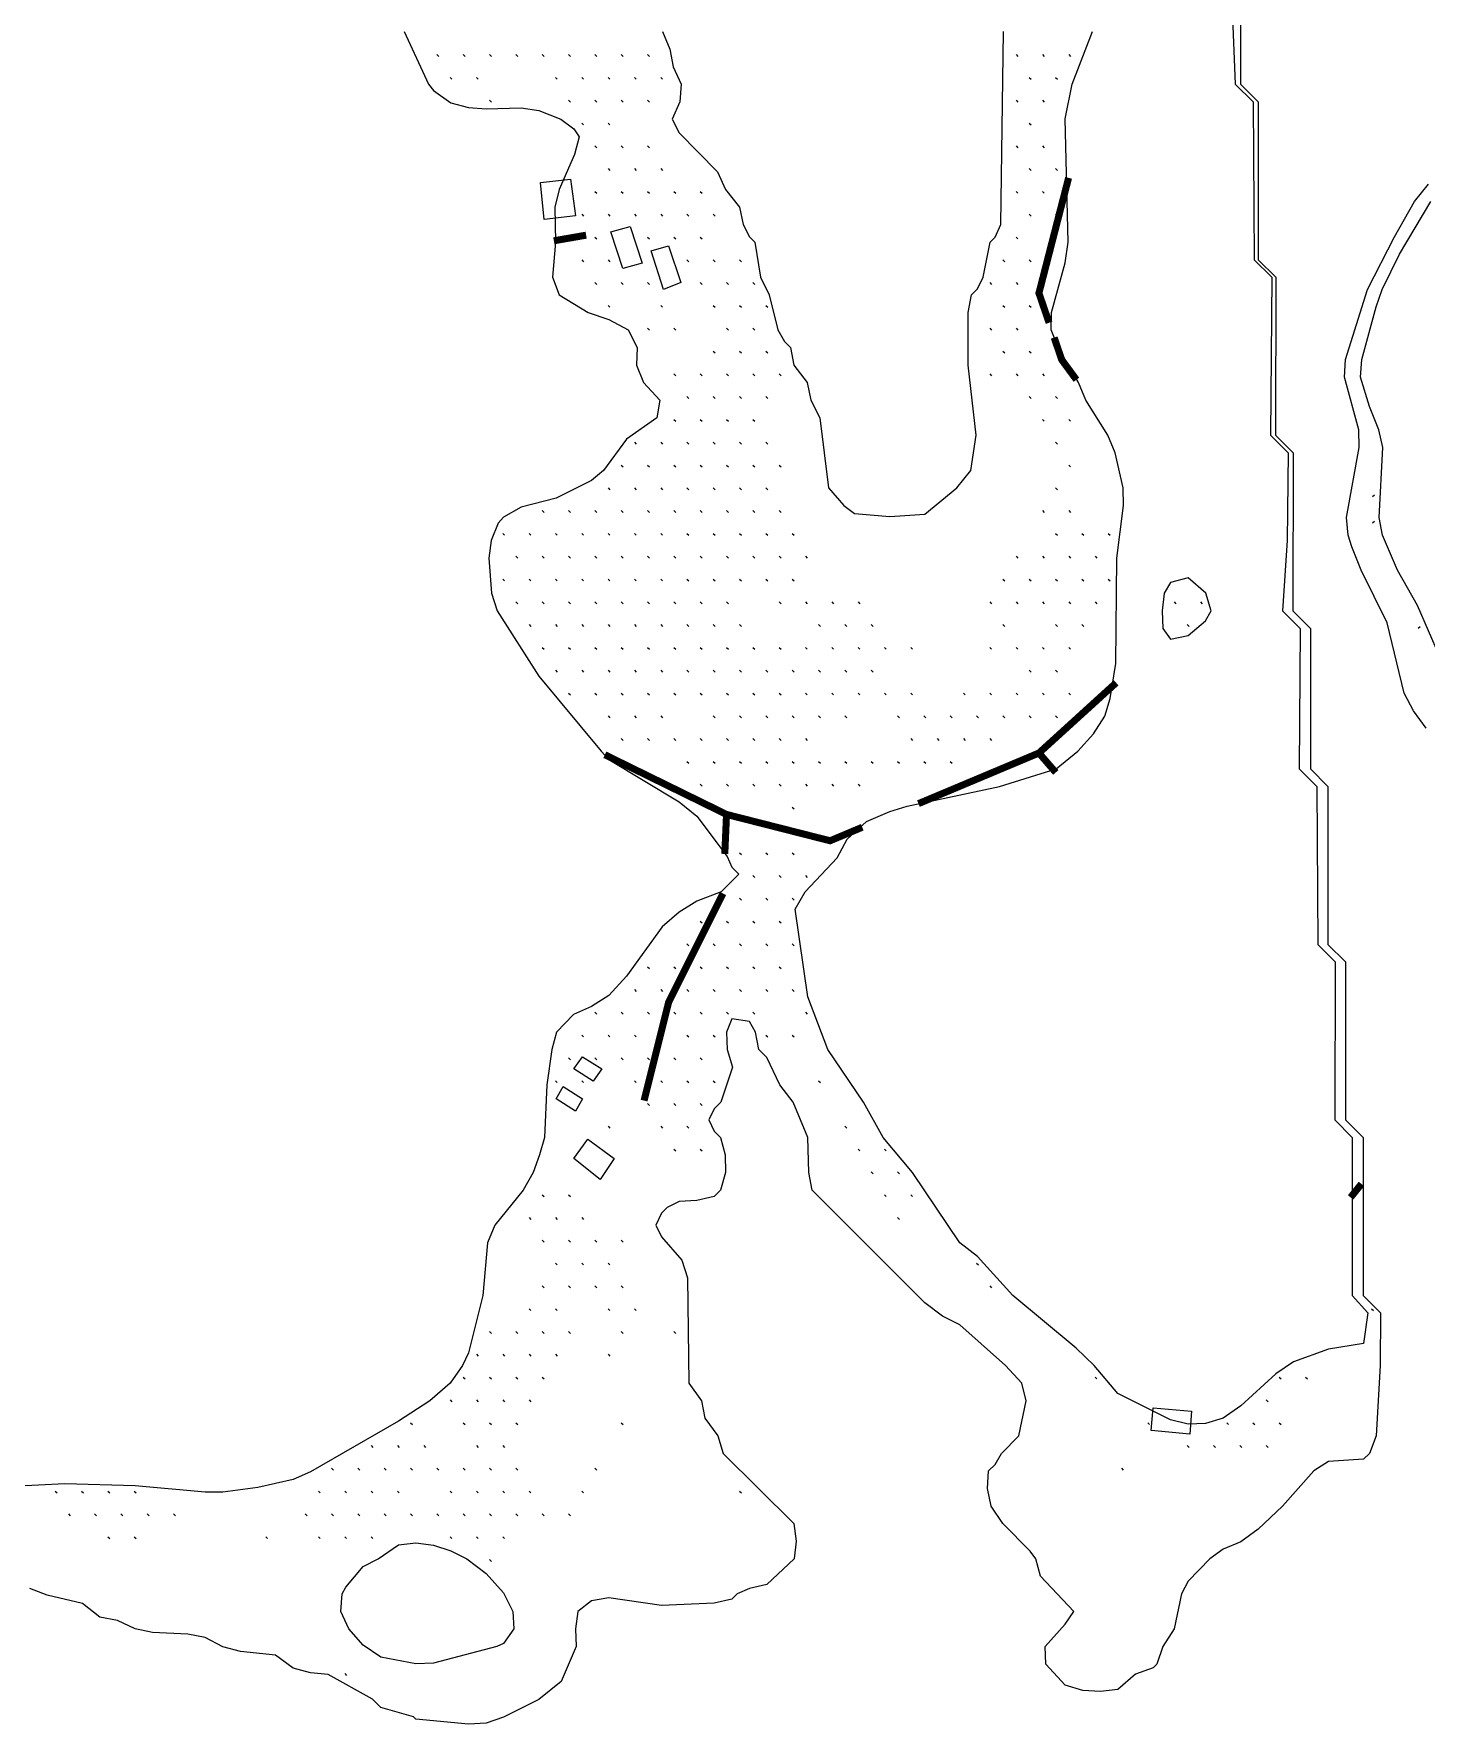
# Model space of a CAD drawing. Header units: millimetres. Extents: x 10 to 1190, y 102 to 890.
# Drawn here: x 292.6 to 451.3, y 499.7 to 692.3 of the extents above; entities that cross this region are included whole.
import ezdxf

# ---------------------------------------------------------------- set-up
doc = ezdxf.new("R2010")
doc.units = ezdxf.units.MM
for name, color, linetype in [('CUT', 1, 'CONTINUOUS'), ('ETCH', 7, 'CONTINUOUS'), ('SCORE', 5, 'CONTINUOUS')]:
    doc.layers.add(name, color=color, linetype=linetype)

msp = doc.modelspace()

# ---------------------------------------------------------------- linework, layer by layer
at = {"layer": 'CUT'}
for points in [[(430.108, 704.585), (430.143, 686.585), (432.146, 684.585), (432.152, 666.585), (434.153, 664.585), (434.145, 646.585), (436.146, 644.585), (436.114, 626.585), (438.114, 624.585), (438.109, 608.585), (440.109, 606.585), (440.115, 588.585), (442.112, 586.585), (442.111, 568.585), (444.11, 566.585), (444.11, 548.585), (446.099, 546.585), (446.045, 540.585), (445.611, 532.585), (444.848, 530.585), (444.175, 529.912), (440.175, 529.653), (438.52, 528.585), (434.949, 524.585), (432.175, 521.954), (430.175, 520.51), (428.175, 519.66), (426.649, 518.585), (424.175, 516.023), (423.418, 514.585), (422.576, 510.585), (421.295, 508.585), (420.601, 506.585), (420.175, 506.159), (418.175, 505.434), (416.175, 503.683), (414.175, 503.444), (412.175, 503.563), (410.175, 504.182), (407.978, 506.585), (407.874, 508.585), (410.175, 511.133), (411.136, 512.585), (407.338, 516.585), (406.829, 518.585), (406.175, 519.426), (403.053, 522.585), (401.734, 524.585), (401.303, 526.585), (401.43, 528.585), (402.175, 529.33), (402.914, 530.585), (404.888, 532.585), (405.736, 536.585), (405.229, 538.585), (403.36, 540.585), (398.175, 545.234), (396.175, 546.232), (394.175, 547.723), (381.315, 560.585), (380.963, 562.585), (380.828, 566.585), (379.165, 570.585), (377.636, 572.585), (376.175, 575.677), (375.268, 576.585), (374.862, 578.585), (374.175, 579.774), (372.175, 580.105), (371.578, 578.585), (371.657, 576.585), (372.257, 574.585), (370.909, 570.585), (370.175, 569.851), (369.556, 568.585), (370.175, 567.299), (370.89, 566.585), (371.416, 564.585), (371.451, 562.585), (370.888, 560.585), (370.175, 559.872), (368.175, 559.398), (366.175, 559.281), (364.794, 558.585), (364.175, 557.966), (363.522, 556.585), (364.175, 555.241), (366.496, 552.585), (367.142, 550.585), (367.275, 538.585), (368.724, 536.585), (369.109, 534.585), (370.588, 532.585), (371.182, 530.585), (379.231, 522.585), (379.501, 520.585), (379.263, 518.585), (376.175, 515.645), (374.175, 515.207), (372.78, 514.585), (372.175, 513.98), (370.175, 513.509), (364.175, 513.237), (358.175, 514.138), (356.175, 513.796), (354.641, 512.585), (354.381, 510.585), (354.431, 508.585), (352.745, 504.585), (350.175, 502.554), (346.175, 500.541), (344.175, 499.838), (342.175, 499.729), (336.175, 500.308), (335.899, 500.585), (332.175, 501.642), (331.233, 502.585), (326.175, 505.395), (324.175, 505.588), (322.175, 506.131), (320.175, 507.577), (316.175, 508.011), (314.175, 508.544), (312.175, 509.62), (310.175, 510), (306.175, 510.194), (304.175, 510.576), (302.175, 511.562), (300.175, 511.933), (298.175, 513.474), (294.175, 514.434), (292.175, 515.204)], [(364.267, 692.585), (365.118, 690.585), (365.487, 688.585), (366.398, 686.585), (366.269, 684.585), (365.394, 682.585), (366.175, 681.045), (370.553, 676.585), (371.442, 674.585), (373.058, 672.585), (373.489, 670.585), (374.175, 669.215), (374.806, 668.585), (375.458, 664.585), (376.448, 662.585), (377.417, 658.585), (378.175, 657.261), (378.852, 656.585), (379.229, 654.585), (380.763, 652.585), (381.191, 650.585), (382.188, 648.585), (383.213, 640.585), (384.957, 638.585), (386.175, 637.667), (390.175, 637.327), (394.175, 637.611), (397.815, 640.585), (399.397, 642.585), (400.016, 646.585), (399.1, 654.585), (399.119, 660.585), (399.502, 662.585), (400.175, 663.258), (400.805, 664.585), (401.611, 668.585), (402.175, 669.149), (402.848, 670.585), (403.139, 692.585)], [(451.313, 613.208), (449.861, 615.208), (448.785, 617.208), (446.85, 625.208), (443.899, 631.208), (442.83, 633.87), (442.417, 635.208), (442.237, 637.208), (443.678, 645.208), (443.63, 647.208), (442, 653.208), (442.114, 655.208), (444.633, 663.208), (447.677, 669.208), (449.991, 673.208), (451.552, 675.208)]]:
    msp.add_lwpolyline(points, dxfattribs=at)
at = {"layer": 'ETCH'}
for points in [[(338.569, 689.959), (338.782, 689.747)], [(341.569, 689.959), (341.782, 689.747)], [(344.569, 689.959), (344.782, 689.747)], [(347.569, 689.959), (347.782, 689.747)], [(350.569, 689.959), (350.782, 689.747)], [(353.569, 689.959), (353.782, 689.747)], [(356.569, 689.959), (356.782, 689.747)], [(359.569, 689.959), (359.782, 689.747)], [(362.569, 689.959), (362.782, 689.747)], [(404.569, 689.959), (404.782, 689.747)], [(407.569, 689.959), (407.782, 689.747)], [(410.569, 689.959), (410.782, 689.747)], [(340.069, 687.361), (340.282, 687.149)], [(343.069, 687.361), (343.282, 687.149)], [(352.069, 687.361), (352.282, 687.149)], [(355.069, 687.361), (355.282, 687.149)], [(358.069, 687.361), (358.282, 687.149)], [(361.069, 687.361), (361.282, 687.149)], [(364.069, 687.361), (364.282, 687.149)], [(406.069, 687.361), (406.282, 687.149)], [(409.069, 687.361), (409.282, 687.149)], [(344.569, 684.763), (344.782, 684.551)], [(353.569, 684.763), (353.782, 684.551)], [(356.569, 684.763), (356.782, 684.551)], [(359.569, 684.763), (359.782, 684.551)], [(362.569, 684.763), (362.782, 684.551)], [(404.569, 684.763), (404.782, 684.551)], [(407.569, 684.763), (407.782, 684.551)], [(355.069, 682.165), (355.282, 681.953)], [(358.069, 682.165), (358.282, 681.953)], [(406.069, 682.165), (406.282, 681.953)], [(356.569, 679.567), (356.782, 679.355)], [(359.569, 679.567), (359.782, 679.355)], [(362.569, 679.567), (362.782, 679.355)], [(404.569, 679.567), (404.782, 679.355)], [(407.569, 679.567), (407.782, 679.355)], [(358.069, 676.969), (358.282, 676.757)], [(361.069, 676.969), (361.282, 676.757)], [(364.069, 676.969), (364.282, 676.757)], [(406.069, 676.969), (406.282, 676.757)], [(409.069, 676.969), (409.282, 676.757)], [(356.569, 674.371), (356.782, 674.159)], [(359.569, 674.371), (359.782, 674.159)], [(362.569, 674.371), (362.782, 674.159)], [(365.569, 674.371), (365.782, 674.159)], [(368.569, 674.371), (368.782, 674.159)], [(404.569, 674.371), (404.782, 674.159)], [(407.569, 674.371), (407.782, 674.159)], [(355.069, 671.773), (355.282, 671.561)], [(358.069, 671.773), (358.282, 671.561)], [(361.069, 671.773), (361.282, 671.561)], [(364.069, 671.773), (364.282, 671.561)], [(367.069, 671.773), (367.282, 671.561)], [(370.069, 671.773), (370.282, 671.561)], [(406.069, 671.773), (406.282, 671.561)], [(409.069, 671.773), (409.282, 671.561)], [(353.569, 669.175), (353.782, 668.963)], [(356.569, 669.175), (356.782, 668.963)], [(362.569, 669.175), (362.782, 668.963)], [(365.569, 669.175), (365.782, 668.963)], [(368.569, 669.175), (368.782, 668.963)], [(404.569, 669.175), (404.782, 668.963)], [(355.069, 666.577), (355.282, 666.365)], [(358.069, 666.577), (358.282, 666.365)], [(367.069, 666.577), (367.282, 666.365)], [(370.069, 666.577), (370.282, 666.365)], [(373.069, 666.577), (373.282, 666.365)], [(403.069, 666.577), (403.282, 666.365)], [(406.069, 666.577), (406.282, 666.365)], [(356.569, 663.979), (356.782, 663.767)], [(359.569, 663.979), (359.782, 663.767)], [(362.569, 663.979), (362.782, 663.767)], [(368.569, 663.979), (368.782, 663.767)], [(371.569, 663.979), (371.782, 663.767)], [(374.569, 663.979), (374.782, 663.767)], [(401.569, 663.979), (401.782, 663.767)], [(404.569, 663.979), (404.782, 663.767)], [(358.069, 661.381), (358.282, 661.169)], [(364.069, 661.381), (364.282, 661.169)], [(370.069, 661.381), (370.282, 661.169)], [(373.069, 661.381), (373.282, 661.169)], [(376.069, 661.381), (376.282, 661.169)], [(403.069, 661.381), (403.282, 661.169)], [(406.069, 661.381), (406.282, 661.169)], [(362.569, 658.783), (362.782, 658.571)], [(365.569, 658.783), (365.782, 658.571)], [(371.569, 658.783), (371.782, 658.571)], [(374.569, 658.783), (374.782, 658.571)], [(401.569, 658.783), (401.782, 658.571)], [(404.569, 658.783), (404.782, 658.571)], [(370.069, 656.185), (370.282, 655.973)], [(373.069, 656.185), (373.282, 655.973)], [(376.069, 656.185), (376.282, 655.973)], [(403.069, 656.185), (403.282, 655.973)], [(406.069, 656.185), (406.282, 655.973)], [(365.569, 653.587), (365.782, 653.375)], [(368.569, 653.587), (368.782, 653.375)], [(371.569, 653.587), (371.782, 653.375)], [(374.569, 653.587), (374.782, 653.375)], [(377.569, 653.587), (377.782, 653.375)], [(401.569, 653.587), (401.782, 653.375)], [(404.569, 653.587), (404.782, 653.375)], [(407.569, 653.587), (407.782, 653.375)], [(367.069, 650.989), (367.282, 650.777)], [(370.069, 650.989), (370.282, 650.777)], [(373.069, 650.989), (373.282, 650.777)], [(376.069, 650.989), (376.282, 650.777)], [(406.069, 650.989), (406.282, 650.777)], [(409.069, 650.989), (409.282, 650.777)], [(365.569, 648.391), (365.782, 648.179)], [(368.569, 648.391), (368.782, 648.179)], [(371.569, 648.391), (371.782, 648.179)], [(374.569, 648.391), (374.782, 648.179)], [(407.569, 648.391), (407.782, 648.179)], [(410.569, 648.391), (410.782, 648.179)], [(361.069, 645.793), (361.282, 645.581)], [(364.069, 645.793), (364.282, 645.581)], [(367.069, 645.793), (367.282, 645.581)], [(370.069, 645.793), (370.282, 645.581)], [(373.069, 645.793), (373.282, 645.581)], [(376.069, 645.793), (376.282, 645.581)], [(409.069, 645.793), (409.282, 645.581)], [(359.569, 643.195), (359.782, 642.983)], [(362.569, 643.195), (362.782, 642.983)], [(365.569, 643.195), (365.782, 642.983)], [(368.569, 643.195), (368.782, 642.983)], [(371.569, 643.195), (371.782, 642.983)], [(374.569, 643.195), (374.782, 642.983)], [(377.569, 643.195), (377.782, 642.983)], [(410.569, 643.195), (410.782, 642.983)], [(358.069, 640.597), (358.282, 640.385)], [(361.069, 640.597), (361.282, 640.385)], [(364.069, 640.597), (364.282, 640.385)], [(367.069, 640.597), (367.282, 640.385)], [(370.069, 640.597), (370.282, 640.385)], [(373.069, 640.597), (373.282, 640.385)], [(376.069, 640.597), (376.282, 640.385)], [(409.069, 640.597), (409.282, 640.385)], [(445.203, 639.602), (445.416, 639.814)], [(350.569, 637.999), (350.782, 637.787)], [(353.569, 637.999), (353.782, 637.787)], [(356.569, 637.999), (356.782, 637.787)], [(359.569, 637.999), (359.782, 637.787)], [(362.569, 637.999), (362.782, 637.787)], [(365.569, 637.999), (365.782, 637.787)], [(368.569, 637.999), (368.782, 637.787)], [(371.569, 637.999), (371.782, 637.787)], [(374.569, 637.999), (374.782, 637.787)], [(377.569, 637.999), (377.782, 637.787)], [(407.569, 637.999), (407.782, 637.787)], [(410.569, 637.999), (410.782, 637.787)], [(445.203, 636.602), (445.416, 636.814)], [(346.069, 635.401), (346.282, 635.189)], [(349.069, 635.401), (349.282, 635.189)], [(352.069, 635.401), (352.282, 635.189)], [(355.069, 635.401), (355.282, 635.189)], [(358.069, 635.401), (358.282, 635.189)], [(361.069, 635.401), (361.282, 635.189)], [(364.069, 635.401), (364.282, 635.189)], [(367.069, 635.401), (367.282, 635.189)], [(370.069, 635.401), (370.282, 635.189)], [(373.069, 635.401), (373.282, 635.189)], [(376.069, 635.401), (376.282, 635.189)], [(379.069, 635.401), (379.282, 635.189)], [(409.069, 635.401), (409.282, 635.189)], [(412.069, 635.401), (412.282, 635.189)], [(415.069, 635.401), (415.282, 635.189)], [(347.569, 632.803), (347.782, 632.591)], [(350.569, 632.803), (350.782, 632.591)], [(353.569, 632.803), (353.782, 632.591)], [(356.569, 632.803), (356.782, 632.591)], [(359.569, 632.803), (359.782, 632.591)], [(362.569, 632.803), (362.782, 632.591)], [(365.569, 632.803), (365.782, 632.591)], [(368.569, 632.803), (368.782, 632.591)], [(371.569, 632.803), (371.782, 632.591)], [(374.569, 632.803), (374.782, 632.591)], [(377.569, 632.803), (377.782, 632.591)], [(380.569, 632.803), (380.782, 632.591)], [(404.569, 632.803), (404.782, 632.591)], [(407.569, 632.803), (407.782, 632.591)], [(410.569, 632.803), (410.782, 632.591)], [(413.569, 632.803), (413.782, 632.591)], [(346.069, 630.205), (346.282, 629.993)], [(349.069, 630.205), (349.282, 629.993)], [(352.069, 630.205), (352.282, 629.993)], [(355.069, 630.205), (355.282, 629.993)], [(358.069, 630.205), (358.282, 629.993)], [(361.069, 630.205), (361.282, 629.993)], [(364.069, 630.205), (364.282, 629.993)], [(367.069, 630.205), (367.282, 629.993)], [(370.069, 630.205), (370.282, 629.993)], [(373.069, 630.205), (373.282, 629.993)], [(376.069, 630.205), (376.282, 629.993)], [(379.069, 630.205), (379.282, 629.993)], [(403.069, 630.205), (403.282, 629.993)], [(406.069, 630.205), (406.282, 629.993)], [(409.069, 630.205), (409.282, 629.993)], [(412.069, 630.205), (412.282, 629.993)], [(415.069, 630.205), (415.282, 629.993)], [(347.569, 627.607), (347.782, 627.395)], [(350.569, 627.607), (350.782, 627.395)], [(353.569, 627.607), (353.782, 627.395)], [(356.569, 627.607), (356.782, 627.395)], [(359.569, 627.607), (359.782, 627.395)], [(362.569, 627.607), (362.782, 627.395)], [(365.569, 627.607), (365.782, 627.395)], [(368.569, 627.607), (368.782, 627.395)], [(371.569, 627.607), (371.782, 627.395)], [(377.569, 627.607), (377.782, 627.395)], [(380.569, 627.607), (380.782, 627.395)], [(383.569, 627.607), (383.782, 627.395)], [(386.569, 627.607), (386.782, 627.395)], [(401.569, 627.607), (401.782, 627.395)], [(404.569, 627.607), (404.782, 627.395)], [(407.569, 627.607), (407.782, 627.395)], [(410.569, 627.607), (410.782, 627.395)], [(413.569, 627.607), (413.782, 627.395)], [(422.569, 627.607), (422.782, 627.395)], [(425.569, 627.607), (425.782, 627.395)], [(349.069, 625.009), (349.282, 624.797)], [(352.069, 625.009), (352.282, 624.797)], [(355.069, 625.009), (355.282, 624.797)], [(358.069, 625.009), (358.282, 624.797)], [(361.069, 625.009), (361.282, 624.797)], [(364.069, 625.009), (364.282, 624.797)], [(367.069, 625.009), (367.282, 624.797)], [(370.069, 625.009), (370.282, 624.797)], [(373.069, 625.009), (373.282, 624.797)], [(382.069, 625.009), (382.282, 624.797)], [(385.069, 625.009), (385.282, 624.797)], [(388.069, 625.009), (388.282, 624.797)], [(403.069, 625.009), (403.282, 624.797)], [(409.069, 625.009), (409.282, 624.797)], [(412.069, 625.009), (412.282, 624.797)], [(424.069, 625.009), (424.282, 624.797)], [(450.399, 624.602), (450.612, 624.814)], [(350.569, 622.411), (350.782, 622.199)], [(353.569, 622.411), (353.782, 622.199)], [(356.569, 622.411), (356.782, 622.199)], [(359.569, 622.411), (359.782, 622.199)], [(362.569, 622.411), (362.782, 622.199)], [(365.569, 622.411), (365.782, 622.199)], [(368.569, 622.411), (368.782, 622.199)], [(371.569, 622.411), (371.782, 622.199)], [(374.569, 622.411), (374.782, 622.199)], [(377.569, 622.411), (377.782, 622.199)], [(380.569, 622.411), (380.782, 622.199)], [(383.569, 622.411), (383.782, 622.199)], [(386.569, 622.411), (386.782, 622.199)], [(389.569, 622.411), (389.782, 622.199)], [(392.569, 622.411), (392.782, 622.199)], [(401.569, 622.411), (401.782, 622.199)], [(404.569, 622.411), (404.782, 622.199)], [(407.569, 622.411), (407.782, 622.199)], [(410.569, 622.411), (410.782, 622.199)], [(352.069, 619.813), (352.282, 619.601)], [(355.069, 619.813), (355.282, 619.601)], [(358.069, 619.813), (358.282, 619.601)], [(361.069, 619.813), (361.282, 619.601)], [(364.069, 619.813), (364.282, 619.601)], [(367.069, 619.813), (367.282, 619.601)], [(370.069, 619.813), (370.282, 619.601)], [(373.069, 619.813), (373.282, 619.601)], [(376.069, 619.813), (376.282, 619.601)], [(379.069, 619.813), (379.282, 619.601)], [(382.069, 619.813), (382.282, 619.601)], [(385.069, 619.813), (385.282, 619.601)], [(388.069, 619.813), (388.282, 619.601)], [(406.069, 619.813), (406.282, 619.601)], [(409.069, 619.813), (409.282, 619.601)], [(353.569, 617.215), (353.782, 617.003)], [(356.569, 617.215), (356.782, 617.003)], [(359.569, 617.215), (359.782, 617.003)], [(362.569, 617.215), (362.782, 617.003)], [(365.569, 617.215), (365.782, 617.003)], [(368.569, 617.215), (368.782, 617.003)], [(371.569, 617.215), (371.782, 617.003)], [(374.569, 617.215), (374.782, 617.003)], [(377.569, 617.215), (377.782, 617.003)], [(380.569, 617.215), (380.782, 617.003)], [(383.569, 617.215), (383.782, 617.003)], [(386.569, 617.215), (386.782, 617.003)], [(389.569, 617.215), (389.782, 617.003)], [(392.569, 617.215), (392.782, 617.003)], [(398.569, 617.215), (398.782, 617.003)], [(401.569, 617.215), (401.782, 617.003)], [(404.569, 617.215), (404.782, 617.003)], [(407.569, 617.215), (407.782, 617.003)], [(410.569, 617.215), (410.782, 617.003)], [(358.069, 614.617), (358.282, 614.405)], [(361.069, 614.617), (361.282, 614.405)], [(364.069, 614.617), (364.282, 614.405)], [(370.069, 614.617), (370.282, 614.405)], [(373.069, 614.617), (373.282, 614.405)], [(376.069, 614.617), (376.282, 614.405)], [(379.069, 614.617), (379.282, 614.405)], [(382.069, 614.617), (382.282, 614.405)], [(385.069, 614.617), (385.282, 614.405)], [(391.069, 614.617), (391.282, 614.405)], [(394.069, 614.617), (394.282, 614.405)], [(397.069, 614.617), (397.282, 614.405)], [(400.069, 614.617), (400.282, 614.405)], [(403.069, 614.617), (403.282, 614.405)], [(406.069, 614.617), (406.282, 614.405)], [(409.069, 614.617), (409.282, 614.405)], [(359.569, 612.019), (359.782, 611.807)], [(362.569, 612.019), (362.782, 611.807)], [(365.569, 612.019), (365.782, 611.807)], [(368.569, 612.019), (368.782, 611.807)], [(371.569, 612.019), (371.782, 611.807)], [(374.569, 612.019), (374.782, 611.807)], [(377.569, 612.019), (377.782, 611.807)], [(380.569, 612.019), (380.782, 611.807)], [(392.569, 612.019), (392.782, 611.807)], [(395.569, 612.019), (395.782, 611.807)], [(398.569, 612.019), (398.782, 611.807)], [(401.569, 612.019), (401.782, 611.807)], [(367.069, 609.421), (367.282, 609.209)], [(370.069, 609.421), (370.282, 609.209)], [(373.069, 609.421), (373.282, 609.209)], [(376.069, 609.421), (376.282, 609.209)], [(379.069, 609.421), (379.282, 609.209)], [(382.069, 609.421), (382.282, 609.209)], [(385.069, 609.421), (385.282, 609.209)], [(388.069, 609.421), (388.282, 609.209)], [(391.069, 609.421), (391.282, 609.209)], [(394.069, 609.421), (394.282, 609.209)], [(397.069, 609.421), (397.282, 609.209)], [(368.569, 606.823), (368.782, 606.611)], [(371.569, 606.823), (371.782, 606.611)], [(374.569, 606.823), (374.782, 606.611)], [(377.569, 606.823), (377.782, 606.611)], [(380.569, 606.823), (380.782, 606.611)], [(383.569, 606.823), (383.782, 606.611)], [(386.569, 606.823), (386.782, 606.611)], [(379.069, 604.225), (379.282, 604.013)], [(373.069, 599.029), (373.282, 598.817)], [(376.069, 599.029), (376.282, 598.817)], [(379.069, 599.029), (379.282, 598.817)], [(374.569, 596.431), (374.782, 596.219)], [(377.569, 596.431), (377.782, 596.219)], [(380.569, 596.431), (380.782, 596.219)], [(373.069, 593.833), (373.282, 593.621)], [(376.069, 593.833), (376.282, 593.621)], [(379.069, 593.833), (379.282, 593.621)], [(368.569, 591.235), (368.782, 591.023)], [(371.569, 591.235), (371.782, 591.023)], [(374.569, 591.235), (374.782, 591.023)], [(377.569, 591.235), (377.782, 591.023)], [(367.069, 588.637), (367.282, 588.425)], [(370.069, 588.637), (370.282, 588.425)], [(373.069, 588.637), (373.282, 588.425)], [(376.069, 588.637), (376.282, 588.425)], [(379.069, 588.637), (379.282, 588.425)], [(362.569, 586.039), (362.782, 585.827)], [(365.569, 586.039), (365.782, 585.827)], [(368.569, 586.039), (368.782, 585.827)], [(371.569, 586.039), (371.782, 585.827)], [(374.569, 586.039), (374.782, 585.827)], [(377.569, 586.039), (377.782, 585.827)], [(361.069, 583.441), (361.282, 583.229)], [(364.069, 583.441), (364.282, 583.229)], [(367.069, 583.441), (367.282, 583.229)], [(370.069, 583.441), (370.282, 583.229)], [(373.069, 583.441), (373.282, 583.229)], [(376.069, 583.441), (376.282, 583.229)], [(379.069, 583.441), (379.282, 583.229)], [(356.569, 580.843), (356.782, 580.631)], [(359.569, 580.843), (359.782, 580.631)], [(362.569, 580.843), (362.782, 580.631)], [(365.569, 580.843), (365.782, 580.631)], [(368.569, 580.843), (368.782, 580.631)], [(371.569, 580.843), (371.782, 580.631)], [(374.569, 580.843), (374.782, 580.631)], [(380.569, 580.843), (380.782, 580.631)], [(355.069, 578.245), (355.282, 578.033)], [(358.069, 578.245), (358.282, 578.033)], [(361.069, 578.245), (361.282, 578.033)], [(364.069, 578.245), (364.282, 578.033)], [(367.069, 578.245), (367.282, 578.033)], [(370.069, 578.245), (370.282, 578.033)], [(376.069, 578.245), (376.282, 578.033)], [(379.069, 578.245), (379.282, 578.033)], [(353.569, 575.647), (353.782, 575.435)], [(356.569, 575.647), (356.782, 575.435)], [(359.569, 575.647), (359.782, 575.435)], [(362.569, 575.647), (362.782, 575.435)], [(365.569, 575.647), (365.782, 575.435)], [(368.569, 575.647), (368.782, 575.435)], [(352.069, 573.049), (352.282, 572.837)], [(355.069, 573.049), (355.282, 572.837)], [(361.069, 573.049), (361.282, 572.837)], [(364.069, 573.049), (364.282, 572.837)], [(367.069, 573.049), (367.282, 572.837)], [(370.069, 573.049), (370.282, 572.837)], [(382.069, 573.049), (382.282, 572.837)], [(362.569, 570.451), (362.782, 570.239)], [(365.569, 570.451), (365.782, 570.239)], [(368.569, 570.451), (368.782, 570.239)], [(358.069, 567.853), (358.282, 567.641)], [(364.069, 567.853), (364.282, 567.641)], [(367.069, 567.853), (367.282, 567.641)], [(385.069, 567.853), (385.282, 567.641)], [(365.569, 565.255), (365.782, 565.043)], [(368.569, 565.255), (368.782, 565.043)], [(386.569, 565.255), (386.782, 565.043)], [(389.569, 565.255), (389.782, 565.043)], [(388.069, 562.657), (388.282, 562.445)], [(391.069, 562.657), (391.282, 562.445)], [(350.569, 560.059), (350.782, 559.847)], [(353.569, 560.059), (353.782, 559.847)], [(389.569, 560.059), (389.782, 559.847)], [(392.569, 560.059), (392.782, 559.847)], [(349.069, 557.461), (349.282, 557.249)], [(352.069, 557.461), (352.282, 557.249)], [(355.069, 557.461), (355.282, 557.249)], [(391.069, 557.461), (391.282, 557.249)], [(350.569, 554.863), (350.782, 554.651)], [(353.569, 554.863), (353.782, 554.651)], [(356.569, 554.863), (356.782, 554.651)], [(359.569, 554.863), (359.782, 554.651)], [(352.069, 552.265), (352.282, 552.053)], [(355.069, 552.265), (355.282, 552.053)], [(358.069, 552.265), (358.282, 552.053)], [(400.069, 552.265), (400.282, 552.053)], [(350.569, 549.667), (350.782, 549.455)], [(353.569, 549.667), (353.782, 549.455)], [(356.569, 549.667), (356.782, 549.455)], [(359.569, 549.667), (359.782, 549.455)], [(401.569, 549.667), (401.782, 549.455)], [(349.069, 547.069), (349.282, 546.857)], [(352.069, 547.069), (352.282, 546.857)], [(358.069, 547.069), (358.282, 546.857)], [(361.069, 547.069), (361.282, 546.857)], [(445.069, 547.069), (445.282, 546.857)], [(344.569, 544.471), (344.782, 544.259)], [(347.569, 544.471), (347.782, 544.259)], [(350.569, 544.471), (350.782, 544.259)], [(353.569, 544.471), (353.782, 544.259)], [(359.569, 544.471), (359.782, 544.259)], [(365.569, 544.471), (365.782, 544.259)], [(343.069, 541.873), (343.282, 541.661)], [(346.069, 541.873), (346.282, 541.661)], [(349.069, 541.873), (349.282, 541.661)], [(352.069, 541.873), (352.282, 541.661)], [(358.069, 541.873), (358.282, 541.661)], [(341.569, 539.275), (341.782, 539.063)], [(344.569, 539.275), (344.782, 539.063)], [(347.569, 539.275), (347.782, 539.063)], [(350.569, 539.275), (350.782, 539.063)], [(413.569, 539.275), (413.782, 539.063)], [(434.569, 539.275), (434.782, 539.063)], [(437.569, 539.275), (437.782, 539.063)], [(340.069, 536.677), (340.282, 536.465)], [(343.069, 536.677), (343.282, 536.465)], [(346.069, 536.677), (346.282, 536.465)], [(349.069, 536.677), (349.282, 536.465)], [(433.069, 536.677), (433.282, 536.465)], [(335.569, 534.079), (335.782, 533.867)], [(341.569, 534.079), (341.782, 533.867)], [(344.569, 534.079), (344.782, 533.867)], [(347.569, 534.079), (347.782, 533.867)], [(359.569, 534.079), (359.782, 533.867)], [(419.569, 534.079), (419.782, 533.867)], [(428.569, 534.079), (428.782, 533.867)], [(431.569, 534.079), (431.782, 533.867)], [(434.569, 534.079), (434.782, 533.867)], [(331.069, 531.481), (331.282, 531.269)], [(334.069, 531.481), (334.282, 531.269)], [(337.069, 531.481), (337.282, 531.269)], [(343.069, 531.481), (343.282, 531.269)], [(346.069, 531.481), (346.282, 531.269)], [(424.069, 531.481), (424.282, 531.269)], [(427.069, 531.481), (427.282, 531.269)], [(430.069, 531.481), (430.282, 531.269)], [(433.069, 531.481), (433.282, 531.269)], [(326.569, 528.883), (326.782, 528.671)], [(329.569, 528.883), (329.782, 528.671)], [(332.569, 528.883), (332.782, 528.671)], [(335.569, 528.883), (335.782, 528.671)], [(338.569, 528.883), (338.782, 528.671)], [(341.569, 528.883), (341.782, 528.671)], [(344.569, 528.883), (344.782, 528.671)], [(347.569, 528.883), (347.782, 528.671)], [(356.569, 528.883), (356.782, 528.671)], [(416.569, 528.883), (416.782, 528.671)], [(295.069, 526.285), (295.282, 526.073)], [(298.069, 526.285), (298.282, 526.073)], [(301.069, 526.285), (301.282, 526.073)], [(304.069, 526.285), (304.282, 526.073)], [(325.069, 526.285), (325.282, 526.073)], [(328.069, 526.285), (328.282, 526.073)], [(331.069, 526.285), (331.282, 526.073)], [(334.069, 526.285), (334.282, 526.073)], [(340.069, 526.285), (340.282, 526.073)], [(343.069, 526.285), (343.282, 526.073)], [(346.069, 526.285), (346.282, 526.073)], [(349.069, 526.285), (349.282, 526.073)], [(355.069, 526.285), (355.282, 526.073)], [(373.069, 526.285), (373.282, 526.073)], [(296.569, 523.687), (296.782, 523.475)], [(299.569, 523.687), (299.782, 523.475)], [(302.569, 523.687), (302.782, 523.475)], [(305.569, 523.687), (305.782, 523.475)], [(308.569, 523.687), (308.782, 523.475)], [(323.569, 523.687), (323.782, 523.475)], [(326.569, 523.687), (326.782, 523.475)], [(329.569, 523.687), (329.782, 523.475)], [(332.569, 523.687), (332.782, 523.475)], [(335.569, 523.687), (335.782, 523.475)], [(338.569, 523.687), (338.782, 523.475)], [(341.569, 523.687), (341.782, 523.475)], [(344.569, 523.687), (344.782, 523.475)], [(347.569, 523.687), (347.782, 523.475)], [(350.569, 523.687), (350.782, 523.475)], [(353.569, 523.687), (353.782, 523.475)], [(301.069, 521.089), (301.282, 520.877)], [(304.069, 521.089), (304.282, 520.877)], [(319.069, 521.089), (319.282, 520.877)], [(325.069, 521.089), (325.282, 520.877)], [(328.069, 521.089), (328.282, 520.877)], [(331.069, 521.089), (331.282, 520.877)], [(340.069, 521.089), (340.282, 520.877)], [(343.069, 521.089), (343.282, 520.877)], [(346.069, 521.089), (346.282, 520.877)], [(344.569, 518.491), (344.782, 518.279)], [(328.069, 505.501), (328.282, 505.289)]]:
    msp.add_lwpolyline(points, dxfattribs=at)
at = {"layer": 'ETCH', "const_width": 0.8}
for points in [[(410.555, 675.916), (407.175, 662.785), (408.331, 659.407)], [(351.895, 668.745), (355.575, 669.385)], [(408.909, 657.718), (409.775, 655.185), (411.447, 652.913)], [(415.975, 618.385), (407.175, 610.385), (393.445, 604.616)], [(387.037, 601.923), (383.375, 600.385), (371.575, 603.385), (357.709, 610.185)], [(409.095, 608.165), (407.175, 610.385)], [(371.375, 598.885), (371.575, 603.385)], [(362.175, 570.785), (364.975, 581.985), (371.175, 594.385)], [(442.692, 559.751), (443.925, 561.285)]]:
    msp.add_lwpolyline(points, dxfattribs=at)
at = {"layer": 'ETCH'}
for points in [[(350.375, 675.385), (353.775, 675.785), (354.375, 671.585), (350.775, 671.185)], [(358.375, 669.785), (360.575, 670.385), (361.975, 666.185), (359.775, 665.585)], [(362.975, 667.585), (364.975, 668.185), (366.375, 663.985), (364.375, 663.185)], [(354.175, 574.385), (355.175, 575.785), (357.375, 574.385), (356.375, 572.985)], [(352.175, 570.985), (352.975, 572.385), (355.175, 570.985), (354.375, 569.585)], [(355.775, 566.385), (358.775, 564.185), (357.175, 561.785), (354.175, 564.185)], [(419.975, 533.185), (420.175, 535.785), (424.575, 535.385), (424.375, 532.785)]]:
    msp.add_lwpolyline(points, close=True, dxfattribs=at)
at = {"layer": 'SCORE'}
for points in [[(428.832, 704.585), (429.52, 686.585), (431.59, 684.585), (431.697, 666.585), (433.725, 664.585), (433.559, 646.585), (435.584, 644.585), (435.465, 634.585), (434.943, 626.585), (436.941, 624.585), (436.846, 608.585), (438.856, 606.585), (438.976, 588.585), (440.914, 586.585), (440.879, 568.585), (442.876, 566.585), (442.859, 548.585), (444.648, 546.585), (444.175, 543.123), (440.175, 542.444), (436.175, 540.998), (434.175, 539.653), (430.175, 535.984), (428.175, 534.592), (426.175, 533.991), (424.175, 533.907), (422.175, 534.414), (416.175, 537.401), (413.473, 540.585), (411.427, 542.585), (404.201, 548.585), (400.175, 553.026), (398.153, 554.585), (392.752, 562.585), (389.433, 566.585), (387.166, 570.585), (383.132, 576.585), (380.853, 582.585), (379.41, 592.585), (380.55, 594.585), (384.175, 598.45), (385.316, 600.585), (387.529, 602.585), (390.175, 603.737), (392.175, 604.317), (402.687, 606.585), (409.151, 608.585), (411.61, 610.585), (413.411, 612.585), (414.7, 614.585), (415.287, 616.585), (415.94, 620.585), (416.055, 632.585), (416.814, 638.585), (416.788, 640.585), (415.88, 644.585), (415.013, 646.585), (412.538, 650.585), (411.695, 652.585), (409.35, 656.585), (408.57, 658.585), (408.613, 660.585), (410.175, 666.24), (410.499, 668.585), (410.175, 682.654), (410.971, 686.585), (413.285, 692.585)], [(334.835, 692.585), (337.609, 686.585), (338.175, 685.867), (340.175, 684.455), (342.175, 683.944), (344.175, 683.765), (348.175, 683.894), (350.175, 683.588), (352.679, 682.585), (354.175, 681.5), (354.774, 680.585), (354.25, 678.585), (352.515, 674.585), (352.017, 672.585), (352.091, 668.585), (351.737, 664.585), (352.493, 662.585), (355.817, 660.585), (358.175, 659.769), (360.357, 658.585), (361.373, 656.585), (361.32, 654.585), (362.125, 652.585), (363.975, 650.585), (363.622, 648.585), (360.175, 646.161), (357.541, 642.585), (356.175, 641.439), (352.175, 639.424), (348.175, 638.414), (346.175, 637.269), (345.546, 636.585), (344.761, 634.585), (344.484, 632.585), (344.779, 628.585), (345.442, 626.585), (350.175, 619.121), (357.28, 610.585), (358.175, 609.652), (366.175, 604.826), (368.175, 603.175), (371.642, 598.585), (372.175, 597.359), (372.968, 596.585), (370.966, 594.585), (368.175, 593.487), (366.175, 592.256), (364.228, 590.585), (360.175, 584.975), (358.175, 582.747), (356.175, 581.498), (354.151, 580.585), (352.209, 578.585), (351.66, 576.585), (351.102, 572.585), (350.82, 566.585), (350.279, 564.585), (349.526, 562.585), (348.405, 560.585), (345.187, 556.585), (344.346, 554.585), (343.816, 548.585), (342.175, 542.039), (341.473, 540.585), (340.082, 538.585), (337.746, 536.585), (334.175, 534.248), (324.175, 528.498), (322.175, 527.612), (318.175, 526.708), (314.175, 526.183), (312.175, 526.156), (304.175, 526.888), (296.175, 527.109), (290.175, 526.801)], [(452.83, 621.43), (450.328, 627.208), (448.033, 631.208), (446.332, 635.208), (445.95, 637.208), (446.347, 645.208), (445.907, 647.208), (444.83, 649.851), (443.822, 653.208), (443.962, 655.208), (445.586, 661.208), (446.27, 663.208), (448.28, 667.208), (451.831, 673.208)]]:
    msp.add_lwpolyline(points, dxfattribs=at)
for points in [[(422.175, 629.826), (421.46, 628.585), (421.214, 626.585), (421.3, 624.585), (422.175, 623.355), (424.175, 623.773), (426.175, 625.45), (426.788, 626.585), (426.199, 628.585), (424.175, 630.325)], [(331.892, 518.585), (334.175, 520.148), (336.175, 520.386), (338.175, 520.112), (340.175, 519.497), (341.981, 518.585), (344.175, 516.916), (346.175, 514.712), (347.222, 512.585), (347.339, 510.585), (346.175, 508.927), (345.383, 508.585), (338.175, 506.689), (336.175, 506.59), (332.175, 507.375), (330.175, 508.727), (328.519, 510.585), (327.632, 512.585), (327.783, 514.585), (328.175, 515.345), (330.175, 517.711)]]:
    msp.add_lwpolyline(points, close=True, dxfattribs=at)

doc.saveas('drawing.dxf')
